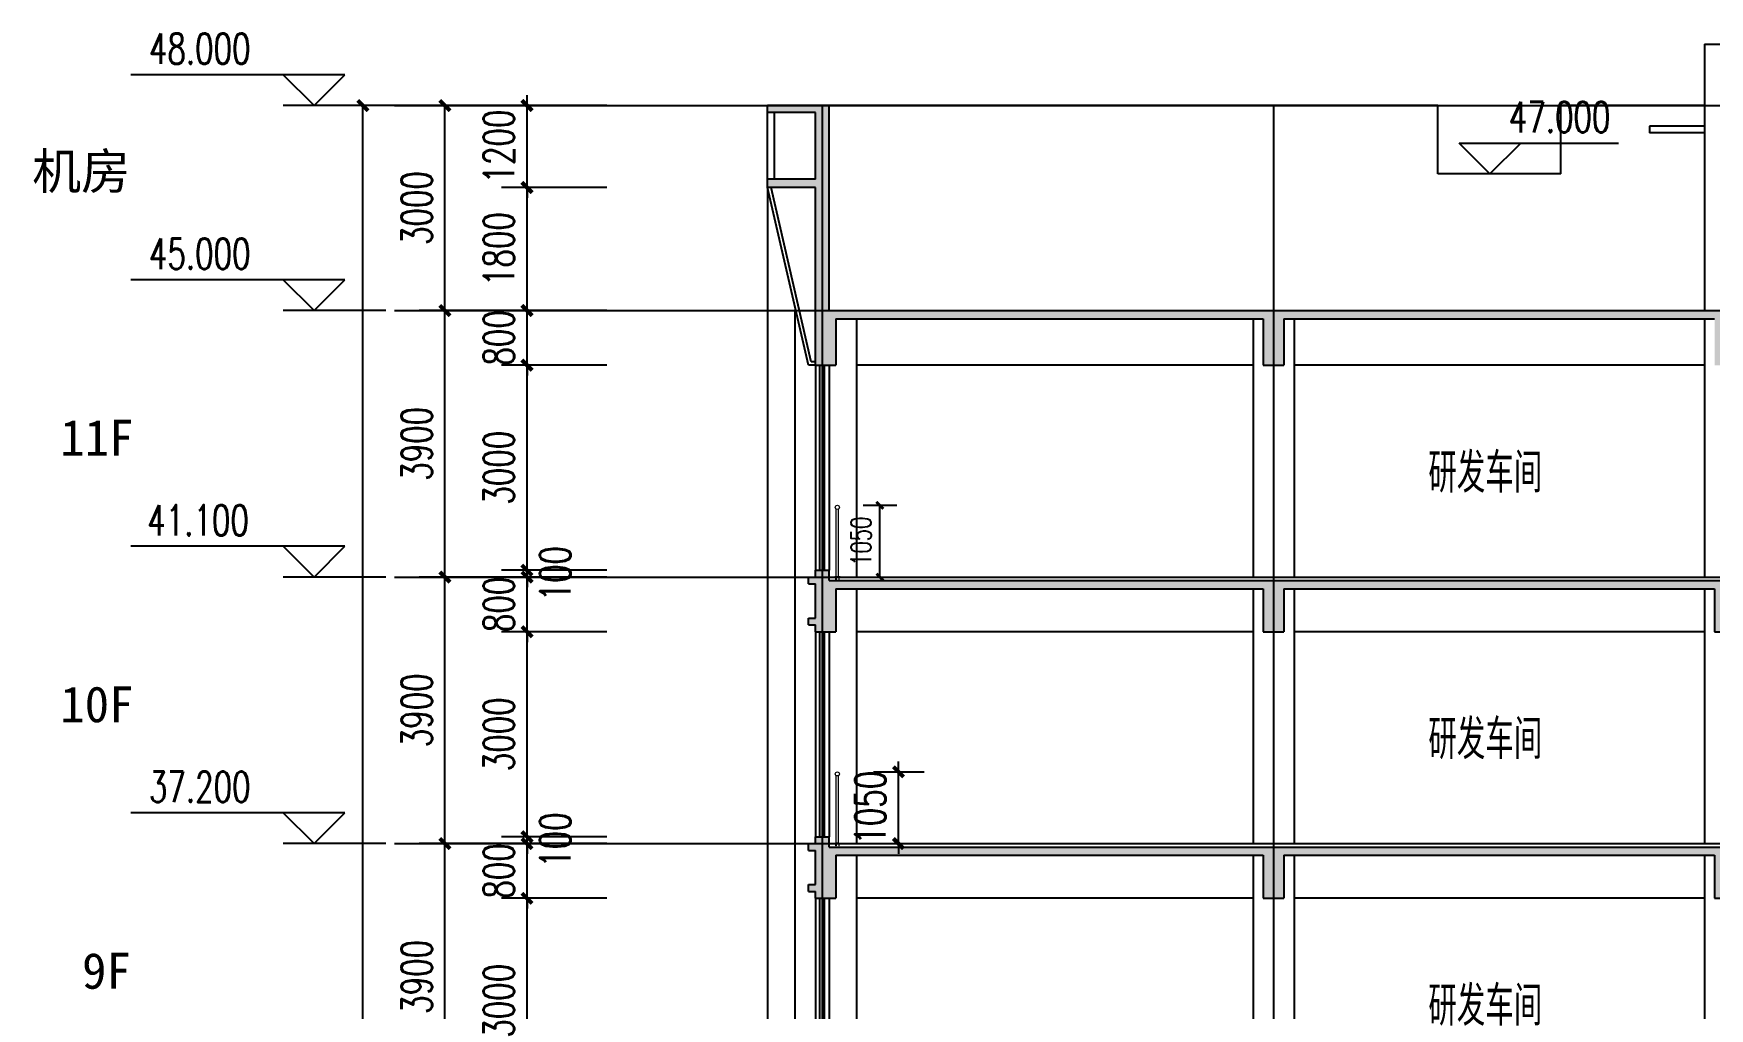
# Model space of a CAD drawing. Extents: x 1738711 to 2346805, y 1189731 to 2516152.
# Drawn here: x 2172814 to 2197324, y 1708619 to 1722886 of the extents above; entities that cross this region are included whole.
import ezdxf

# ---------------------------------------------------------------- set-up
doc = ezdxf.new("R2010")
doc.units = 0
doc.header["$LTSCALE"] = 1000
doc.header["$MEASUREMENT"] = 0
for name, color, linetype, lineweight in [('_0', 7, 'Continuous', 25), ('填充', 252, 'Continuous', 5), ('栏杆', 6, 'Continuous', 15)]:
    doc.layers.add(name, color=color, linetype=linetype, lineweight=lineweight)
for name, color, linetype in [('AR-TEXT', 7, 'Continuous'), ('CONTINUOUS', 7, 'Continuous'), ('DIM_ELEV', 3, 'Continuous'), ('DOTE', 1, 'Continuous'), ('PUB_DIM', 3, 'Continuous'), ('PUB_TEXT', 7, 'Continuous'), ('WALL', 40, 'Continuous'), ('WINDOW', 144, 'Continuous'), ('切线', 35, 'Continuous'), ('看线', 8, 'Continuous')]:
    doc.layers.add(name, color=color, linetype=linetype)
doc.styles.add('_TCH_DIM', font='SIMPLEX', dxfattribs={"bigfont": 'GBCBIG'})
doc.styles.add('_TCH_DIM_T3', font='SIMPLEX', dxfattribs={"width": 0.705882, "bigfont": 'GBCBIG'})
doc.styles.get("Standard").update_dxf_attribs({"font": 'gbenor.shx', "bigfont": 'gbcbig.shx'})
doc.styles.add('STW', font='simhei_0.ttf')
doc.dimstyles.new('_TCH_ARCH&&100', dxfattribs={"dimtxt": 297.5, "dimasz": 100, "dimexe": 250, "dimexo": 300, "dimgap": 126.25, "dimtad": 1, "dimdec": 0, "dimzin": 0, "dimdsep": 46, "dimtxsty": '_TCH_DIM_T3', "dimblk": 'ARCHTICK', "dimcen": 0.09, "dimclrt": 7, "dimazin": 2, "dimtfac": 1, "dimtdec": 0, "dimtix": 1, "dimtmove": 2, "dimatfit": 3, "dimfxl": 1, "dimtolj": 1, "dimtzin": 0, "dimarcsym": 0})
doc.dimstyles.new('_TCH_ARCH&&150', dxfattribs={"dimtxt": 446.25, "dimasz": 150, "dimexe": 375, "dimexo": 450, "dimgap": 189.375, "dimtad": 1, "dimdec": 0, "dimzin": 0, "dimdsep": 46, "dimtxsty": '_TCH_DIM_T3', "dimblk": 'ARCHTICK', "dimcen": 0.09, "dimclrt": 7, "dimazin": 2, "dimtfac": 1, "dimtdec": 0, "dimtix": 1, "dimtmove": 2, "dimatfit": 3, "dimfxl": 1, "dimtolj": 1, "dimtzin": 0, "dimarcsym": 0})

# ---------------------------------------------------------------- blocks, each defined once
blk = doc.blocks.new('gdfdgdfgdfbvfcxv')
at = {"layer": '填充'}
blk.add_line((264925, -67479), (264925, -67589), dxfattribs=at)
for points in [[(264919, -67480), (264829, -67480, -1), (264829, -67468), (264919, -67468)], [(264919, -67588), (264829, -67588, 1), (264829, -67600), (264919, -67600)]]:
    blk.add_lwpolyline(points, format="xyb", dxfattribs=at)
blk.add_lwpolyline([(264911, -67634), (264911, -67434), (264919, -67434), (264919, -67634)], close=True, dxfattribs=at)
blk.add_lwpolyline([(264911, -67634), (264911, -67434), (264919, -67434), (264919, -67634)], close=True, dxfattribs=at)
for centre, radius, start, end in [((264919, -67483), 4.5, 318.23878, 90), ((264915, -67488), 9.2, 330.31985, 59.74924), ((264919, -67495), 4.5, 318.23878, 90), ((264919, -67501), 4.5, 318.23878, 90), ((264919, -67507), 4.5, 318.23878, 90), ((264919, -67513), 4.5, 318.23878, 90), ((264919, -67519), 4.5, 318.23878, 90), ((264919, -67525), 4.5, 318.23878, 90), ((264919, -67531), 4.5, 318.23878, 90), ((264919, -67537), 4.5, 318.23878, 90), ((264919, -67543), 4.5, 318.23878, 90), ((264919, -67549), 4.5, 318.23878, 90), ((264919, -67555), 4.5, 318.23878, 90), ((264919, -67561), 4.5, 318.23878, 90), ((264919, -67567), 4.5, 318.23878, 90), ((264919, -67573), 4.5, 318.23878, 90), ((264919, -67579), 4.5, 318.23878, 90), ((264919, -67585), 4.5, 269.99996, 90)]:
    blk.add_arc(centre, radius, start, end, dxfattribs=at)
blk = doc.blocks.new('ghwerGWEGWEGW')
at = {"layer": '栏杆', "color": 6, "ltscale": 100}
for points in [[(2184611, 1556743), (2184611, 1557732)], [(2184641, 1556743), (2184641, 1557732)]]:
    blk.add_lwpolyline(points, dxfattribs=at)
blk.add_circle((2184626, 1557758), 30, dxfattribs=at)
at = {"layer": 'CONTINUOUS', "xscale": -0.384000000001397, "yscale": 0.384000000001397, "zscale": 0.384000000001397, "rotation": 270}
blk.add_blockref('gdfdgdfgdfbvfcxv', (2210561, 1455012), dxfattribs=at)
blk = doc.blocks.new('_ArchTick')
at = {"color": 0, "linetype": 'ByBlock', "const_width": 0.4}
blk.add_lwpolyline([(-0.5, -0.5), (0.5, 0.5)], dxfattribs=at)
blk = doc.blocks.new('*D3969')
at = {"layer": 'Defpoints', "color": 0, "transparency": 16777216}
for p in [(2184648, 1553888), (2185463, 1553888), (2184648, 1552838)]:
    blk.add_point(p, dxfattribs=at)
at = {"layer": 'PUB_DIM', "color": 0, "lineweight": -2, "transparency": 16777216}
for p, q in [((2185463, 1553888), (2185463, 1554038)), ((2185098, 1553888), (2185838, 1553888)), ((2185463, 1552838), (2185463, 1553888)), ((2185098, 1552838), (2185838, 1552838)), ((2185463, 1552838), (2185463, 1552688))]:
    blk.add_line(p, q, dxfattribs=at)
at = {"layer": 'PUB_DIM', "color": 0, "lineweight": -2, "transparency": 16777216, "xscale": 150, "yscale": 150, "zscale": 150}
for p, rotation in [((2185463, 1553888), 270), ((2185463, 1552838), 90)]:
    blk.add_blockref('_ArchTick', p, dxfattribs=dict(at, rotation=rotation))
at = {"layer": 'PUB_DIM', "color": 7, "transparency": 16777216, "insert": (2185051, 1553363), "char_height": 446.2, "attachment_point": 5, "rotation": 90, "style": '_TCH_DIM_T3'}
blk.add_mtext('\\A1;1050', dxfattribs=at)
blk = doc.blocks.new('*D3970')
at = {"layer": 'Defpoints', "color": 0, "transparency": 16777216}
for p in [(2203035, 1553888), (2203850, 1553888), (2203850, 1552838)]:
    blk.add_point(p, dxfattribs=at)
at = {"layer": 'PUB_DIM', "color": 0, "lineweight": -2, "transparency": 16777216}
for p, q in [((2203035, 1553888), (2203035, 1554038)), ((2203400, 1553888), (2202660, 1553888)), ((2203035, 1552838), (2203035, 1553888)), ((2203400, 1552838), (2202660, 1552838)), ((2203035, 1552838), (2203035, 1552688))]:
    blk.add_line(p, q, dxfattribs=at)
at = {"layer": 'PUB_DIM', "color": 0, "lineweight": -2, "transparency": 16777216, "xscale": 150, "yscale": 150, "zscale": 150}
for p, rotation in [((2203035, 1553888), 270), ((2203035, 1552838), 90)]:
    blk.add_blockref('_ArchTick', p, dxfattribs=dict(at, rotation=rotation))
at = {"layer": 'PUB_DIM', "color": 7, "transparency": 16777216, "insert": (2202622, 1553363), "char_height": 446.2, "attachment_point": 5, "rotation": 90, "style": '_TCH_DIM_T3'}
blk.add_mtext('\\A1;1050', dxfattribs=at)
blk = doc.blocks.new('*D3254')
at = {"layer": 'Defpoints', "color": 0, "transparency": 16777216}
for p in [(2184648, 1715982), (2185191, 1715982), (2184648, 1714932)]:
    blk.add_point(p, dxfattribs=at)
at = {"layer": 'PUB_DIM', "color": 0, "lineweight": -2, "transparency": 16777216}
for p, q in [((2184948, 1715982), (2185441, 1715982)), ((2185191, 1714932), (2185191, 1715982)), ((2184948, 1714932), (2185441, 1714932))]:
    blk.add_line(p, q, dxfattribs=at)
at = {"layer": 'PUB_DIM', "color": 0, "lineweight": -2, "transparency": 16777216, "xscale": 100, "yscale": 100, "zscale": 100}
for p, rotation in [((2185191, 1715982), 90), ((2185191, 1714932), 270)]:
    blk.add_blockref('_ArchTick', p, dxfattribs=dict(at, rotation=rotation))
at = {"layer": 'PUB_DIM', "color": 7, "transparency": 16777216, "insert": (2184916, 1715457), "char_height": 297.5, "attachment_point": 5, "rotation": 90, "style": '_TCH_DIM_T3'}
blk.add_mtext('\\A1;1050', dxfattribs=at)
blk = doc.blocks.new('*D3276')
at = {"layer": 'Defpoints', "color": 0, "transparency": 16777216}
for p in [(2178831, 1711032), (2180450, 1711032), (2180450, 1707132)]:
    blk.add_point(p, dxfattribs=at)
at = {"layer": 'PUB_DIM', "color": 0, "lineweight": -2, "transparency": 16777216}
for p, q in [((2180000, 1711032), (2178456, 1711032)), ((2178831, 1707132), (2178831, 1711032)), ((2180000, 1707132), (2178456, 1707132))]:
    blk.add_line(p, q, dxfattribs=at)
at = {"layer": 'PUB_DIM', "color": 0, "lineweight": -2, "transparency": 16777216, "xscale": 150, "yscale": 150, "zscale": 150}
for p, rotation in [((2178831, 1711032), 90), ((2178831, 1707132), 270)]:
    blk.add_blockref('_ArchTick', p, dxfattribs=dict(at, rotation=rotation))
at = {"layer": 'PUB_DIM', "color": 7, "transparency": 16777216, "insert": (2178419, 1709082), "char_height": 446.2, "attachment_point": 5, "rotation": 90, "style": '_TCH_DIM_T3'}
blk.add_mtext('\\A1;3900', dxfattribs=at)
blk = doc.blocks.new('*D3277')
at = {"layer": 'Defpoints', "color": 0, "transparency": 16777216}
for p in [(2178831, 1714932), (2180450, 1714932), (2180450, 1711032)]:
    blk.add_point(p, dxfattribs=at)
at = {"layer": 'PUB_DIM', "color": 0, "lineweight": -2, "transparency": 16777216}
for p, q in [((2180000, 1714932), (2178456, 1714932)), ((2178831, 1711032), (2178831, 1714932)), ((2180000, 1711032), (2178456, 1711032))]:
    blk.add_line(p, q, dxfattribs=at)
at = {"layer": 'PUB_DIM', "color": 0, "lineweight": -2, "transparency": 16777216, "xscale": 150, "yscale": 150, "zscale": 150}
for p, rotation in [((2178831, 1714932), 90), ((2178831, 1711032), 270)]:
    blk.add_blockref('_ArchTick', p, dxfattribs=dict(at, rotation=rotation))
at = {"layer": 'PUB_DIM', "color": 7, "transparency": 16777216, "insert": (2178419, 1712982), "char_height": 446.2, "attachment_point": 5, "rotation": 90, "style": '_TCH_DIM_T3'}
blk.add_mtext('\\A1;3900', dxfattribs=at)
blk = doc.blocks.new('*D3278')
at = {"layer": 'Defpoints', "color": 0, "transparency": 16777216}
for p in [(2178831, 1718832), (2180450, 1718832), (2180450, 1714932)]:
    blk.add_point(p, dxfattribs=at)
at = {"layer": 'PUB_DIM', "color": 0, "lineweight": -2, "transparency": 16777216}
for p, q in [((2180000, 1718832), (2178456, 1718832)), ((2178831, 1714932), (2178831, 1718832)), ((2180000, 1714932), (2178456, 1714932))]:
    blk.add_line(p, q, dxfattribs=at)
at = {"layer": 'PUB_DIM', "color": 0, "lineweight": -2, "transparency": 16777216, "xscale": 150, "yscale": 150, "zscale": 150}
for p, rotation in [((2178831, 1718832), 90), ((2178831, 1714932), 270)]:
    blk.add_blockref('_ArchTick', p, dxfattribs=dict(at, rotation=rotation))
at = {"layer": 'PUB_DIM', "color": 7, "transparency": 16777216, "insert": (2178419, 1716882), "char_height": 446.2, "attachment_point": 5, "rotation": 90, "style": '_TCH_DIM_T3'}
blk.add_mtext('\\A1;3900', dxfattribs=at)
blk = doc.blocks.new('*D3279')
at = {"layer": 'Defpoints', "color": 0, "transparency": 16777216}
for p in [(2178831, 1721832), (2180450, 1721832), (2180450, 1718832)]:
    blk.add_point(p, dxfattribs=at)
at = {"layer": 'PUB_DIM', "color": 0, "lineweight": -2, "transparency": 16777216}
for p, q in [((2180000, 1721832), (2178456, 1721832)), ((2178831, 1718832), (2178831, 1721832)), ((2180000, 1718832), (2178456, 1718832))]:
    blk.add_line(p, q, dxfattribs=at)
at = {"layer": 'PUB_DIM', "color": 0, "lineweight": -2, "transparency": 16777216, "xscale": 150, "yscale": 150, "zscale": 150}
for p, rotation in [((2178831, 1721832), 90), ((2178831, 1718832), 270)]:
    blk.add_blockref('_ArchTick', p, dxfattribs=dict(at, rotation=rotation))
at = {"layer": 'PUB_DIM', "color": 7, "transparency": 16777216, "insert": (2178419, 1720332), "char_height": 446.2, "attachment_point": 5, "rotation": 90, "style": '_TCH_DIM_T3'}
blk.add_mtext('\\A1;3000', dxfattribs=at)
blk = doc.blocks.new('*D3280')
at = {"layer": 'Defpoints', "color": 0, "transparency": 16777216}
for p in [(2177631, 1721832), (2181650, 1721832), (2181650, 1673532)]:
    blk.add_point(p, dxfattribs=at)
at = {"layer": 'PUB_DIM', "color": 0, "lineweight": -2, "transparency": 16777216}
for p, q in [((2181200, 1721832), (2177256, 1721832)), ((2177631, 1673532), (2177631, 1721832)), ((2181200, 1673532), (2177256, 1673532))]:
    blk.add_line(p, q, dxfattribs=at)
at = {"layer": 'PUB_DIM', "color": 0, "lineweight": -2, "transparency": 16777216, "xscale": 150, "yscale": 150, "zscale": 150}
for p, rotation in [((2177631, 1721832), 90), ((2177631, 1673532), 270)]:
    blk.add_blockref('_ArchTick', p, dxfattribs=dict(at, rotation=rotation))
at = {"layer": 'PUB_DIM', "color": 7, "transparency": 16777216, "insert": (2177219, 1697682), "char_height": 446.2, "attachment_point": 5, "rotation": 90, "style": '_TCH_DIM_T3'}
blk.add_mtext('\\A1;48300', dxfattribs=at)
blk = doc.blocks.new('*D3305')
at = {"layer": 'Defpoints', "color": 0, "transparency": 16777216}
for p in [(2180031, 1710232), (2181650, 1710232), (2181650, 1707232)]:
    blk.add_point(p, dxfattribs=at)
at = {"layer": 'PUB_DIM', "color": 0, "lineweight": -2, "transparency": 16777216}
for p, q in [((2181200, 1710232), (2179656, 1710232)), ((2180031, 1707232), (2180031, 1710232)), ((2181200, 1707232), (2179656, 1707232))]:
    blk.add_line(p, q, dxfattribs=at)
at = {"layer": 'PUB_DIM', "color": 0, "lineweight": -2, "transparency": 16777216, "xscale": 150, "yscale": 150, "zscale": 150}
for p, rotation in [((2180031, 1710232), 90), ((2180031, 1707232), 270)]:
    blk.add_blockref('_ArchTick', p, dxfattribs=dict(at, rotation=rotation))
at = {"layer": 'PUB_DIM', "color": 7, "transparency": 16777216, "insert": (2179619, 1708732), "char_height": 446.2, "attachment_point": 5, "rotation": 90, "style": '_TCH_DIM_T3'}
blk.add_mtext('\\A1;3000', dxfattribs=at)
blk = doc.blocks.new('*D3306')
at = {"layer": 'Defpoints', "color": 0, "transparency": 16777216}
for p in [(2180031, 1711032), (2181650, 1711032), (2181650, 1710232)]:
    blk.add_point(p, dxfattribs=at)
at = {"layer": 'PUB_DIM', "color": 0, "lineweight": -2, "transparency": 16777216}
for p, q in [((2180031, 1711032), (2180031, 1711182)), ((2181200, 1711032), (2179656, 1711032)), ((2180031, 1710232), (2180031, 1711032)), ((2181200, 1710232), (2179656, 1710232)), ((2180031, 1710232), (2180031, 1710082))]:
    blk.add_line(p, q, dxfattribs=at)
at = {"layer": 'PUB_DIM', "color": 0, "lineweight": -2, "transparency": 16777216, "xscale": 150, "yscale": 150, "zscale": 150}
for p, rotation in [((2180031, 1711032), 270), ((2180031, 1710232), 90)]:
    blk.add_blockref('_ArchTick', p, dxfattribs=dict(at, rotation=rotation))
at = {"layer": 'PUB_DIM', "color": 7, "transparency": 16777216, "insert": (2179619, 1710632), "char_height": 446.2, "attachment_point": 5, "rotation": 90, "style": '_TCH_DIM_T3'}
blk.add_mtext('\\A1;800', dxfattribs=at)
blk = doc.blocks.new('*D3307')
at = {"layer": 'Defpoints', "color": 0, "transparency": 16777216}
for p in [(2180031, 1711132), (2181650, 1711132), (2181650, 1711032)]:
    blk.add_point(p, dxfattribs=at)
at = {"layer": 'PUB_DIM', "color": 0, "lineweight": -2, "transparency": 16777216}
for p, q in [((2180031, 1711132), (2180031, 1711282)), ((2181200, 1711132), (2179656, 1711132)), ((2180031, 1711032), (2180031, 1711132)), ((2181200, 1711032), (2179656, 1711032)), ((2180031, 1711032), (2180031, 1710882))]:
    blk.add_line(p, q, dxfattribs=at)
at = {"layer": 'PUB_DIM', "color": 0, "lineweight": -2, "transparency": 16777216, "xscale": 150, "yscale": 150, "zscale": 150}
for p, rotation in [((2180031, 1711132), 270), ((2180031, 1711032), 90)]:
    blk.add_blockref('_ArchTick', p, dxfattribs=dict(at, rotation=rotation))
at = {"layer": 'PUB_DIM', "color": 7, "transparency": 16777216, "insert": (2180444, 1711082), "char_height": 446.2, "attachment_point": 5, "rotation": 90, "style": '_TCH_DIM_T3'}
blk.add_mtext('\\A1;100', dxfattribs=at)
blk = doc.blocks.new('*D3308')
at = {"layer": 'Defpoints', "color": 0, "transparency": 16777216}
for p in [(2180031, 1714132), (2181650, 1714132), (2181650, 1711132)]:
    blk.add_point(p, dxfattribs=at)
at = {"layer": 'PUB_DIM', "color": 0, "lineweight": -2, "transparency": 16777216}
for p, q in [((2181200, 1714132), (2179656, 1714132)), ((2180031, 1711132), (2180031, 1714132)), ((2181200, 1711132), (2179656, 1711132))]:
    blk.add_line(p, q, dxfattribs=at)
at = {"layer": 'PUB_DIM', "color": 0, "lineweight": -2, "transparency": 16777216, "xscale": 150, "yscale": 150, "zscale": 150}
for p, rotation in [((2180031, 1714132), 90), ((2180031, 1711132), 270)]:
    blk.add_blockref('_ArchTick', p, dxfattribs=dict(at, rotation=rotation))
at = {"layer": 'PUB_DIM', "color": 7, "transparency": 16777216, "insert": (2179619, 1712632), "char_height": 446.2, "attachment_point": 5, "rotation": 90, "style": '_TCH_DIM_T3'}
blk.add_mtext('\\A1;3000', dxfattribs=at)
blk = doc.blocks.new('*D3309')
at = {"layer": 'Defpoints', "color": 0, "transparency": 16777216}
for p in [(2180031, 1714932), (2181650, 1714932), (2181650, 1714132)]:
    blk.add_point(p, dxfattribs=at)
at = {"layer": 'PUB_DIM', "color": 0, "lineweight": -2, "transparency": 16777216}
for p, q in [((2180031, 1714932), (2180031, 1715082)), ((2181200, 1714932), (2179656, 1714932)), ((2180031, 1714132), (2180031, 1714932)), ((2181200, 1714132), (2179656, 1714132)), ((2180031, 1714132), (2180031, 1713982))]:
    blk.add_line(p, q, dxfattribs=at)
at = {"layer": 'PUB_DIM', "color": 0, "lineweight": -2, "transparency": 16777216, "xscale": 150, "yscale": 150, "zscale": 150}
for p, rotation in [((2180031, 1714932), 270), ((2180031, 1714132), 90)]:
    blk.add_blockref('_ArchTick', p, dxfattribs=dict(at, rotation=rotation))
at = {"layer": 'PUB_DIM', "color": 7, "transparency": 16777216, "insert": (2179619, 1714532), "char_height": 446.2, "attachment_point": 5, "rotation": 90, "style": '_TCH_DIM_T3'}
blk.add_mtext('\\A1;800', dxfattribs=at)
blk = doc.blocks.new('*D3310')
at = {"layer": 'Defpoints', "color": 0, "transparency": 16777216}
for p in [(2180031, 1715032), (2181650, 1715032), (2181650, 1714932)]:
    blk.add_point(p, dxfattribs=at)
at = {"layer": 'PUB_DIM', "color": 0, "lineweight": -2, "transparency": 16777216}
for p, q in [((2181200, 1715032), (2179656, 1715032)), ((2180031, 1715032), (2180031, 1715182)), ((2180031, 1714932), (2180031, 1715032)), ((2181200, 1714932), (2179656, 1714932)), ((2180031, 1714932), (2180031, 1714782))]:
    blk.add_line(p, q, dxfattribs=at)
at = {"layer": 'PUB_DIM', "color": 0, "lineweight": -2, "transparency": 16777216, "xscale": 150, "yscale": 150, "zscale": 150}
for p, rotation in [((2180031, 1715032), 270), ((2180031, 1714932), 90)]:
    blk.add_blockref('_ArchTick', p, dxfattribs=dict(at, rotation=rotation))
at = {"layer": 'PUB_DIM', "color": 7, "transparency": 16777216, "insert": (2180444, 1714982), "char_height": 446.2, "attachment_point": 5, "rotation": 90, "style": '_TCH_DIM_T3'}
blk.add_mtext('\\A1;100', dxfattribs=at)
blk = doc.blocks.new('*D3311')
at = {"layer": 'Defpoints', "color": 0, "transparency": 16777216}
for p in [(2180031, 1718032), (2181650, 1718032), (2181650, 1715032)]:
    blk.add_point(p, dxfattribs=at)
at = {"layer": 'PUB_DIM', "color": 0, "lineweight": -2, "transparency": 16777216}
for p, q in [((2181200, 1718032), (2179656, 1718032)), ((2180031, 1715032), (2180031, 1718032)), ((2181200, 1715032), (2179656, 1715032))]:
    blk.add_line(p, q, dxfattribs=at)
at = {"layer": 'PUB_DIM', "color": 0, "lineweight": -2, "transparency": 16777216, "xscale": 150, "yscale": 150, "zscale": 150}
for p, rotation in [((2180031, 1718032), 90), ((2180031, 1715032), 270)]:
    blk.add_blockref('_ArchTick', p, dxfattribs=dict(at, rotation=rotation))
at = {"layer": 'PUB_DIM', "color": 7, "transparency": 16777216, "insert": (2179619, 1716532), "char_height": 446.2, "attachment_point": 5, "rotation": 90, "style": '_TCH_DIM_T3'}
blk.add_mtext('\\A1;3000', dxfattribs=at)
blk = doc.blocks.new('*D3312')
at = {"layer": 'Defpoints', "color": 0, "transparency": 16777216}
for p in [(2180031, 1718832), (2181650, 1718832), (2181650, 1718032)]:
    blk.add_point(p, dxfattribs=at)
at = {"layer": 'PUB_DIM', "color": 0, "lineweight": -2, "transparency": 16777216}
for p, q in [((2180031, 1718832), (2180031, 1718982)), ((2181200, 1718832), (2179656, 1718832)), ((2180031, 1718032), (2180031, 1718832)), ((2181200, 1718032), (2179656, 1718032)), ((2180031, 1718032), (2180031, 1717882))]:
    blk.add_line(p, q, dxfattribs=at)
at = {"layer": 'PUB_DIM', "color": 0, "lineweight": -2, "transparency": 16777216, "xscale": 150, "yscale": 150, "zscale": 150}
for p, rotation in [((2180031, 1718832), 270), ((2180031, 1718032), 90)]:
    blk.add_blockref('_ArchTick', p, dxfattribs=dict(at, rotation=rotation))
at = {"layer": 'PUB_DIM', "color": 7, "transparency": 16777216, "insert": (2179619, 1718432), "char_height": 446.2, "attachment_point": 5, "rotation": 90, "style": '_TCH_DIM_T3'}
blk.add_mtext('\\A1;800', dxfattribs=at)
blk = doc.blocks.new('*D3313')
at = {"layer": 'Defpoints', "color": 0, "transparency": 16777216}
for p in [(2180031, 1720632), (2181650, 1720632), (2181650, 1718832)]:
    blk.add_point(p, dxfattribs=at)
at = {"layer": 'PUB_DIM', "color": 0, "lineweight": -2, "transparency": 16777216}
for p, q in [((2181200, 1720632), (2179656, 1720632)), ((2180031, 1718832), (2180031, 1720632)), ((2181200, 1718832), (2179656, 1718832))]:
    blk.add_line(p, q, dxfattribs=at)
at = {"layer": 'PUB_DIM', "color": 0, "lineweight": -2, "transparency": 16777216, "xscale": 150, "yscale": 150, "zscale": 150}
for p, rotation in [((2180031, 1720632), 90), ((2180031, 1718832), 270)]:
    blk.add_blockref('_ArchTick', p, dxfattribs=dict(at, rotation=rotation))
at = {"layer": 'PUB_DIM', "color": 7, "transparency": 16777216, "insert": (2179619, 1719732), "char_height": 446.2, "attachment_point": 5, "rotation": 90, "style": '_TCH_DIM_T3'}
blk.add_mtext('\\A1;1800', dxfattribs=at)
blk = doc.blocks.new('*D3314')
at = {"layer": 'Defpoints', "color": 0, "transparency": 16777216}
for p in [(2180031, 1721832), (2181650, 1721832), (2181650, 1720632)]:
    blk.add_point(p, dxfattribs=at)
at = {"layer": 'PUB_DIM', "color": 0, "lineweight": -2, "transparency": 16777216}
for p, q in [((2181200, 1721832), (2179656, 1721832)), ((2180031, 1721832), (2180031, 1721982)), ((2180031, 1720632), (2180031, 1721832)), ((2181200, 1720632), (2179656, 1720632)), ((2180031, 1720632), (2180031, 1720482))]:
    blk.add_line(p, q, dxfattribs=at)
at = {"layer": 'PUB_DIM', "color": 0, "lineweight": -2, "transparency": 16777216, "xscale": 150, "yscale": 150, "zscale": 150}
for p, rotation in [((2180031, 1721832), 270), ((2180031, 1720632), 90)]:
    blk.add_blockref('_ArchTick', p, dxfattribs=dict(at, rotation=rotation))
at = {"layer": 'PUB_DIM', "color": 7, "transparency": 16777216, "insert": (2179619, 1721232), "char_height": 446.2, "attachment_point": 5, "rotation": 90, "style": '_TCH_DIM_T3'}
blk.add_mtext('\\A1;1200', dxfattribs=at)
blk = doc.blocks.new('herahearhreh')
at = {"layer": '填充'}
blk.add_hatch(color=256, dxfattribs=at).paths.add_polyline_path([(2203948.9, 1555938.3), (2204248.9, 1555938.3), (2204248.9, 1556138.3), (2204348.9, 1556138.3), (2204348.9, 1556238.3), (2204248.9, 1556238.3), (2204248.9, 1556638.3), (2204348.9, 1556638.3), (2204348.9, 1556738.3), (2204249.7, 1556738.3), (2204249.7, 1556838.3), (2204048.9, 1556838.3), (2204048.9, 1556688.3), (2184448.9, 1556688.3), (2184448.9, 1556838.3), (2184248.1, 1556838.3), (2184248.1, 1556738.3), (2184148.9, 1556738.3), (2184148.9, 1556638.3), (2184248.9, 1556638.3), (2184248.9, 1556138.3), (2184148.9, 1556138.3), (2184148.9, 1556038.3), (2184248.9, 1556038.3), (2184248.9, 1555938.3), (2184548.9, 1555938.3), (2184548.9, 1556568.3), (2190798.9, 1556568.3), (2190798.9, 1555938.3), (2191098.9, 1555938.3), (2191098.9, 1556568.3), (2197398.9, 1556568.3), (2197398.9, 1555938.3), (2197698.9, 1555938.3), (2197698.9, 1556568.3), (2203948.9, 1556568.3)])
at = {"layer": 'WALL'}
for p, q in [((2184148.9, 1556738.3), (2184248.1, 1556738.3)), ((2184148.9, 1556638.3), (2184148.9, 1556738.3)), ((2184148.9, 1556638.3), (2184248.9, 1556638.3)), ((2184248.1, 1556738.3), (2184248.1, 1556838.3)), ((2184248.9, 1556838.3), (2184448.9, 1556838.3)), ((2184248.9, 1556138.3), (2184248.9, 1556638.3)), ((2184448.9, 1556688.3), (2184448.9, 1556838.3)), ((2184448.9, 1556688.3), (2204048.9, 1556688.3)), ((2204048.9, 1556688.3), (2204048.9, 1556838.3)), ((2204248.9, 1556838.3), (2204048.9, 1556838.3)), ((2204048.9, 1556688.3), (2204048.9, 1556738.3)), ((2204348.9, 1556738.3), (2204248.9, 1556738.3)), ((2204248.9, 1556238.3), (2204248.9, 1556638.3)), ((2204348.9, 1556638.3), (2204248.9, 1556638.3)), ((2204249.7, 1556738.3), (2204249.7, 1556838.3)), ((2204348.9, 1556638.3), (2204348.9, 1556738.3)), ((2184548.9, 1556568.3), (2190798.9, 1556568.3)), ((2184548.9, 1556568.3), (2184548.9, 1555938.3)), ((2190798.9, 1556568.3), (2190798.9, 1555938.3)), ((2191098.9, 1556568.3), (2197398.9, 1556568.3)), ((2191098.9, 1556568.3), (2191098.9, 1555938.3)), ((2197398.9, 1556568.3), (2197398.9, 1555938.3)), ((2197698.9, 1556568.3), (2203948.9, 1556568.3)), ((2197698.9, 1556568.3), (2197698.9, 1555938.3)), ((2203948.9, 1556568.3), (2203948.9, 1555938.3)), ((2184148.9, 1556138.3), (2184248.9, 1556138.3)), ((2184148.9, 1556038.3), (2184148.9, 1556138.3)), ((2204348.9, 1556238.3), (2204248.9, 1556238.3)), ((2204248.9, 1555938.3), (2204248.9, 1556138.3)), ((2204348.9, 1556138.3), (2204248.9, 1556138.3)), ((2204348.9, 1556138.3), (2204348.9, 1556238.3)), ((2184148.9, 1556038.3), (2184248.9, 1556038.3)), ((2184248.9, 1555938.3), (2184248.9, 1556038.3)), ((2184248.9, 1555938.3), (2184548.9, 1555938.3)), ((2184448.9, 1555938.3), (2184448.9, 1555938.3)), ((2190798.9, 1555938.3), (2191098.9, 1555938.3)), ((2197398.9, 1555938.3), (2197698.9, 1555938.3)), ((2204248.9, 1555938.3), (2203948.9, 1555938.3)), ((2204048.9, 1555938.3), (2204048.9, 1555938.3))]:
    blk.add_line(p, q, dxfattribs=at)
at = {"layer": 'WINDOW'}
for p, q in [((2184248.9, 1555938.3), (2184248.9, 1552938.3)), ((2184315.6, 1552938.3), (2184315.6, 1555938.3)), ((2184382.3, 1552938.3), (2184382.3, 1555938.3)), ((2184448.9, 1555938.3), (2184448.9, 1552938.3)), ((2204048.9, 1555938.3), (2204048.9, 1552938.3)), ((2204115.6, 1552938.3), (2204115.6, 1555938.3)), ((2204182.3, 1552938.3), (2204182.3, 1555938.3)), ((2204248.9, 1555938.3), (2204248.9, 1552938.3))]:
    blk.add_line(p, q, dxfattribs=at)
at = {"layer": '切线'}
blk.add_line((2184448.9, 1556738.3), (2204048.9, 1556738.3), dxfattribs=at)
at = {"layer": '看线'}
for p, q in [((2183948.9, 1556738.3), (2183948.9, 1552838.3)), ((2204548.9, 1556738.3), (2204548.9, 1552838.3)), ((2184848.9, 1556568.3), (2184848.9, 1552838.3)), ((2190648.9, 1556568.3), (2190648.9, 1552838.3)), ((2191248.9, 1556568.3), (2191248.9, 1552838.3)), ((2197248.9, 1556568.3), (2197248.9, 1552838.3)), ((2197848.9, 1556568.3), (2197848.9, 1552838.3)), ((2203648.9, 1556568.3), (2203648.9, 1552838.3)), ((2190648.9, 1555938.3), (2184848.9, 1555938.3)), ((2197248.9, 1555938.3), (2191248.9, 1555938.3)), ((2203648.9, 1555938.3), (2197848.9, 1555938.3))]:
    blk.add_line(p, q, dxfattribs=at)
at = {"layer": '_0'}
blk.add_blockref('ghwerGWEGWEGW', (-56.5, -3900), dxfattribs=at)
at = {"layer": '_0', "xscale": -1}
blk.add_blockref('ghwerGWEGWEGW', (4388554.4, -3900), dxfattribs=at)
at = {"layer": 'AR-TEXT'}
blk.add_text('研发车间', height=578.72, dxfattribs=at).set_placement((2193212.2, 1554075.1))
at = {"layer": 'PUB_DIM'}
for p1, p2, distance, picture, middle in [((2184647.9, 1552838.3), (2184647.9, 1553888.3), -815.2, '*D3969', (2185050.6, 1553363.3)), ((2203850, 1552838.3), (2203850, 1553888.3), 815.2, '*D3970', (2202622.3, 1553363.3))]:
    dim = blk.add_aligned_dim(p1=p1, p2=p2, distance=distance, dimstyle='_TCH_ARCH&&150', dxfattribs=at)
    dim.commit()
    dim.dimension.update_dxf_attribs({"geometry": picture, "text_midpoint": middle})

msp = doc.modelspace()

# ---------------------------------------------------------------- hatches: boundary and pattern name
at = {"layer": '填充'}
msp.add_hatch(color=256, dxfattribs=at).paths.add_polyline_path([(2183548.9, 1721832.3), (2184448.9, 1721832.3), (2184448.9, 1718832.3), (2204048.9, 1718832.3), (2204048.9, 1721832.3), (2204948.9, 1721832.3), (2204948.9, 1721732.3), (2204249.7, 1721732.3), (2204249.7, 1720752.3), (2204948.9, 1720752.3), (2204948.9, 1720632.3), (2204249.7, 1720632.3), (2204249.7, 1718032.3), (2203948.9, 1718032.3), (2203948.9, 1718712.3), (2197698.9, 1718712.3), (2197698.9, 1718032.3), (2197398.9, 1718032.3), (2197398.9, 1718712.3), (2191098.9, 1718712.3), (2191098.9, 1718032.3), (2190798.9, 1718032.3), (2190798.9, 1718712.3), (2184548.9, 1718712.3), (2184548.9, 1718032.3), (2184248.9, 1718032.3), (2184248.1, 1720632.3), (2183548.9, 1720632.3), (2183548.9, 1720752.3), (2184248.1, 1720752.3), (2184248.1, 1721732.3), (2183548.9, 1721732.3)])

# ---------------------------------------------------------------- linework, layer by layer
at = {"layer": 'DIM_ELEV'}
for p, q in [((2177367.4, 1722282.3), (2174235.4, 1722282.3)), ((2176917.4, 1721832.3), (2176467.4, 1722282.3)), ((2176917.4, 1721832.3), (2177367.4, 1722282.3)), ((2177967.4, 1721832.3), (2176467.4, 1721832.3)), ((2194113.2, 1720832.3), (2193663.2, 1721282.3)), ((2193663.2, 1721282.3), (2195995.1, 1721282.3)), ((2194113.2, 1720832.3), (2194563.2, 1721282.3)), ((2177367.4, 1719282.3), (2174235.4, 1719282.3)), ((2176917.4, 1718832.3), (2176467.4, 1719282.3)), ((2176917.4, 1718832.3), (2177367.4, 1719282.3)), ((2177967.4, 1718832.3), (2176467.4, 1718832.3)), ((2177367.4, 1715382.3), (2174235.4, 1715382.3)), ((2176917.4, 1714932.3), (2176467.4, 1715382.3)), ((2176917.4, 1714932.3), (2177367.4, 1715382.3)), ((2177967.4, 1714932.3), (2176467.4, 1714932.3)), ((2177367.4, 1711482.3), (2174235.4, 1711482.3)), ((2176917.4, 1711032.3), (2176467.4, 1711482.3)), ((2176917.4, 1711032.3), (2177367.4, 1711482.3)), ((2177967.4, 1711032.3), (2176467.4, 1711032.3))]:
    msp.add_line(p, q, dxfattribs=at)
at = {"layer": 'DOTE'}
for p, q in [((2178094.4, 1721832.3), (2223064.6, 1721832.3)), ((2184348.9, 1721832.3), (2184348.9, 1671171.9)), ((2190948.9, 1721832.3), (2190948.9, 1671171.9)), ((2178094.4, 1718832.3), (2223064.6, 1718832.3)), ((2178094.4, 1714932.3), (2223064.6, 1714932.3)), ((2178094.4, 1711032.3), (2223064.6, 1711032.3))]:
    msp.add_line(p, q, dxfattribs=at)
at = {"layer": 'WALL'}
for p, q in [((2184448.9, 1721832.3), (2183548.9, 1721832.3)), ((2183548.9, 1720632.3), (2183548.9, 1721832.3)), ((2184448.9, 1718832.3), (2184448.9, 1721832.3)), ((2184248.1, 1721732.3), (2183548.9, 1721732.3)), ((2183648.9, 1720752.3), (2183648.9, 1721732.3)), ((2184248.1, 1720752.3), (2184248.1, 1721732.3)), ((2184248.1, 1720752.3), (2183548.9, 1720752.3)), ((2184148.9, 1718032.3), (2183548.9, 1720632.3)), ((2184248.1, 1720632.3), (2183548.9, 1720632.3)), ((2184188.7, 1718082.3), (2183600.3, 1720632.3)), ((2184248.1, 1718032.3), (2184248.1, 1720632.3)), ((2184448.9, 1718832.3), (2204048.9, 1718832.3)), ((2184548.9, 1718712.3), (2190798.9, 1718712.3)), ((2184548.9, 1718712.3), (2184548.9, 1718032.3)), ((2190798.9, 1718712.3), (2190798.9, 1718032.3)), ((2191098.9, 1718712.3), (2197398.9, 1718712.3)), ((2191098.9, 1718712.3), (2191098.9, 1718032.3)), ((2184248.1, 1718032.3), (2184148.9, 1718032.3)), ((2184248.1, 1718082.3), (2184188.7, 1718082.3)), ((2184248.1, 1718032.3), (2184548.9, 1718032.3)), ((2184448.9, 1718032.3), (2184448.9, 1718032.3)), ((2190798.9, 1718032.3), (2191098.9, 1718032.3))]:
    msp.add_line(p, q, dxfattribs=at)
at = {"layer": 'WINDOW'}
for p, q in [((2184248.9, 1718032.3), (2184248.9, 1715032.3)), ((2184315.6, 1715032.3), (2184315.6, 1718032.3)), ((2184382.3, 1715032.3), (2184382.3, 1718032.3)), ((2184448.9, 1718032.3), (2184448.9, 1715032.3))]:
    msp.add_line(p, q, dxfattribs=at)
at = {"layer": '看线'}
for p, q in [((2197248.9, 1722732.3), (2197248.9, 1718832.3)), ((2197248.9, 1722732.3), (2204248.9, 1722732.3)), ((2193348.9, 1721832.3), (2184448.9, 1721832.3)), ((2193348.9, 1720832.3), (2193348.9, 1721832.3)), ((2197248.9, 1721832.3), (2195148.9, 1721832.3)), ((2195148.9, 1720832.3), (2195148.9, 1721832.3)), ((2197248.9, 1721532.3), (2196448.9, 1721532.3)), ((2196448.9, 1721532.3), (2196448.9, 1721432.3)), ((2197248.9, 1721432.3), (2196448.9, 1721432.3)), ((2183548.9, 1720632.3), (2183548.9, 1684632.3)), ((2195148.9, 1720832.3), (2193348.9, 1720832.3)), ((2183948.9, 1718832.3), (2183948.9, 1714932.3)), ((2184848.9, 1718712.3), (2184848.9, 1714932.3)), ((2190648.9, 1718712.3), (2190648.9, 1714932.3)), ((2191248.9, 1718712.3), (2191248.9, 1714932.3)), ((2197248.9, 1718712.3), (2197248.9, 1714932.3)), ((2190648.9, 1718032.3), (2184848.9, 1718032.3)), ((2197248.9, 1718032.3), (2191248.9, 1718032.3))]:
    msp.add_line(p, q, dxfattribs=at)

# ---------------------------------------------------------------- block references
at = {"layer": '_0'}
for name, p in [('ghwerGWEGWEGW', (-56.5, 158194)), ('herahearhreh', (0, 158194)), ('herahearhreh', (0, 154294))]:
    msp.add_blockref(name, p, dxfattribs=at)

# ---------------------------------------------------------------- texts
at = {"style": 'STW'}
for s, p in [('机房', (2172794, 1720608.1)), ('11F', (2173204.5, 1716708.1)), ('10F', (2173204.5, 1712808.1)), ('9F', (2173523.5, 1708908.1))]:
    msp.add_text(s, height=525.74, dxfattribs=at).set_placement(p)
at = {"layer": 'AR-TEXT'}
msp.add_text('研发车间', height=578.72, dxfattribs=at).set_placement((2193212.2, 1716169.1))
at = {"layer": 'PUB_TEXT', "color": 7, "style": '_TCH_DIM', "width": 0.705882}
for s, p in [('48.000', (2174502.4, 1722439.8)), ('47.000', (2194390.1, 1721439.8)), ('45.000', (2174502.4, 1719439.8)), ('41.100', (2174478.4, 1715539.8)), ('37.200', (2174502.4, 1711639.8))]:
    msp.add_text(s, height=446.25, dxfattribs=at).set_placement(p)

# ---------------------------------------------------------------- dimensions: what is measured, and where the dimension line sits
at = {"layer": 'PUB_DIM'}
for p1, p2, distance, dimstyle, picture, middle in [((2181650.3, 1673532.3), (2181650.3, 1721832.3), 4019.1, '_TCH_ARCH&&150', '*D3280', (2177218.7, 1697682.3)), ((2180450.3, 1718832.3), (2180450.3, 1721832.3), 1619.1, '_TCH_ARCH&&150', '*D3279', (2178418.7, 1720332.3)), ((2181650.3, 1720632.3), (2181650.3, 1721832.3), 1619.1, '_TCH_ARCH&&150', '*D3314', (2179618.7, 1721232.3)), ((2181650.3, 1718832.3), (2181650.3, 1720632.3), 1619.1, '_TCH_ARCH&&150', '*D3313', (2179618.7, 1719732.3)), ((2180450.3, 1714932.3), (2180450.3, 1718832.3), 1619.1, '_TCH_ARCH&&150', '*D3278', (2178418.7, 1716882.3)), ((2181650.3, 1718032.3), (2181650.3, 1718832.3), 1619.1, '_TCH_ARCH&&150', '*D3312', (2179618.7, 1718432.3)), ((2181650.3, 1715032.3), (2181650.3, 1718032.3), 1619.1, '_TCH_ARCH&&150', '*D3311', (2179618.7, 1716532.3)), ((2184647.9, 1714932.3), (2184647.9, 1715982.3), -543.5, '_TCH_ARCH&&100', '*D3254', (2184916.3, 1715457.3)), ((2180450.3, 1711032.3), (2180450.3, 1714932.3), 1619.1, '_TCH_ARCH&&150', '*D3277', (2178418.7, 1712982.3)), ((2181650.3, 1714132.3), (2181650.3, 1714932.3), 1619.1, '_TCH_ARCH&&150', '*D3309', (2179618.7, 1714532.3)), ((2181650.3, 1711132.3), (2181650.3, 1714132.3), 1619.1, '_TCH_ARCH&&150', '*D3308', (2179618.7, 1712632.3)), ((2180450.3, 1707132.3), (2180450.3, 1711032.3), 1619.1, '_TCH_ARCH&&150', '*D3276', (2178418.7, 1709082.3)), ((2181650.3, 1710232.3), (2181650.3, 1711032.3), 1619.1, '_TCH_ARCH&&150', '*D3306', (2179618.7, 1710632.3)), ((2181650.3, 1707232.3), (2181650.3, 1710232.3), 1619.1, '_TCH_ARCH&&150', '*D3305', (2179618.7, 1708732.3))]:
    dim = msp.add_aligned_dim(p1=p1, p2=p2, distance=distance, dimstyle=dimstyle, dxfattribs=at)
    dim.commit()
    dim.dimension.update_dxf_attribs({"geometry": picture, "text_midpoint": middle})
for base, p1, p2, picture, middle in [((2180031.2, 1715032.3), (2181650.3, 1714932.3), (2181650.3, 1715032.3), '*D3310', (2180443.7, 1714982.3)), ((2180031.2, 1711132.3), (2181650.3, 1711032.3), (2181650.3, 1711132.3), '*D3307', (2180443.7, 1711082.3))]:
    dim = msp.add_linear_dim(base=base, p1=p1, p2=p2, angle=90, dimstyle='_TCH_ARCH&&150', dxfattribs=at)
    dim.commit()
    dim.dimension.update_dxf_attribs({"geometry": picture, "text_midpoint": middle, "dimtype": 129})

doc.saveas('drawing.dxf')
